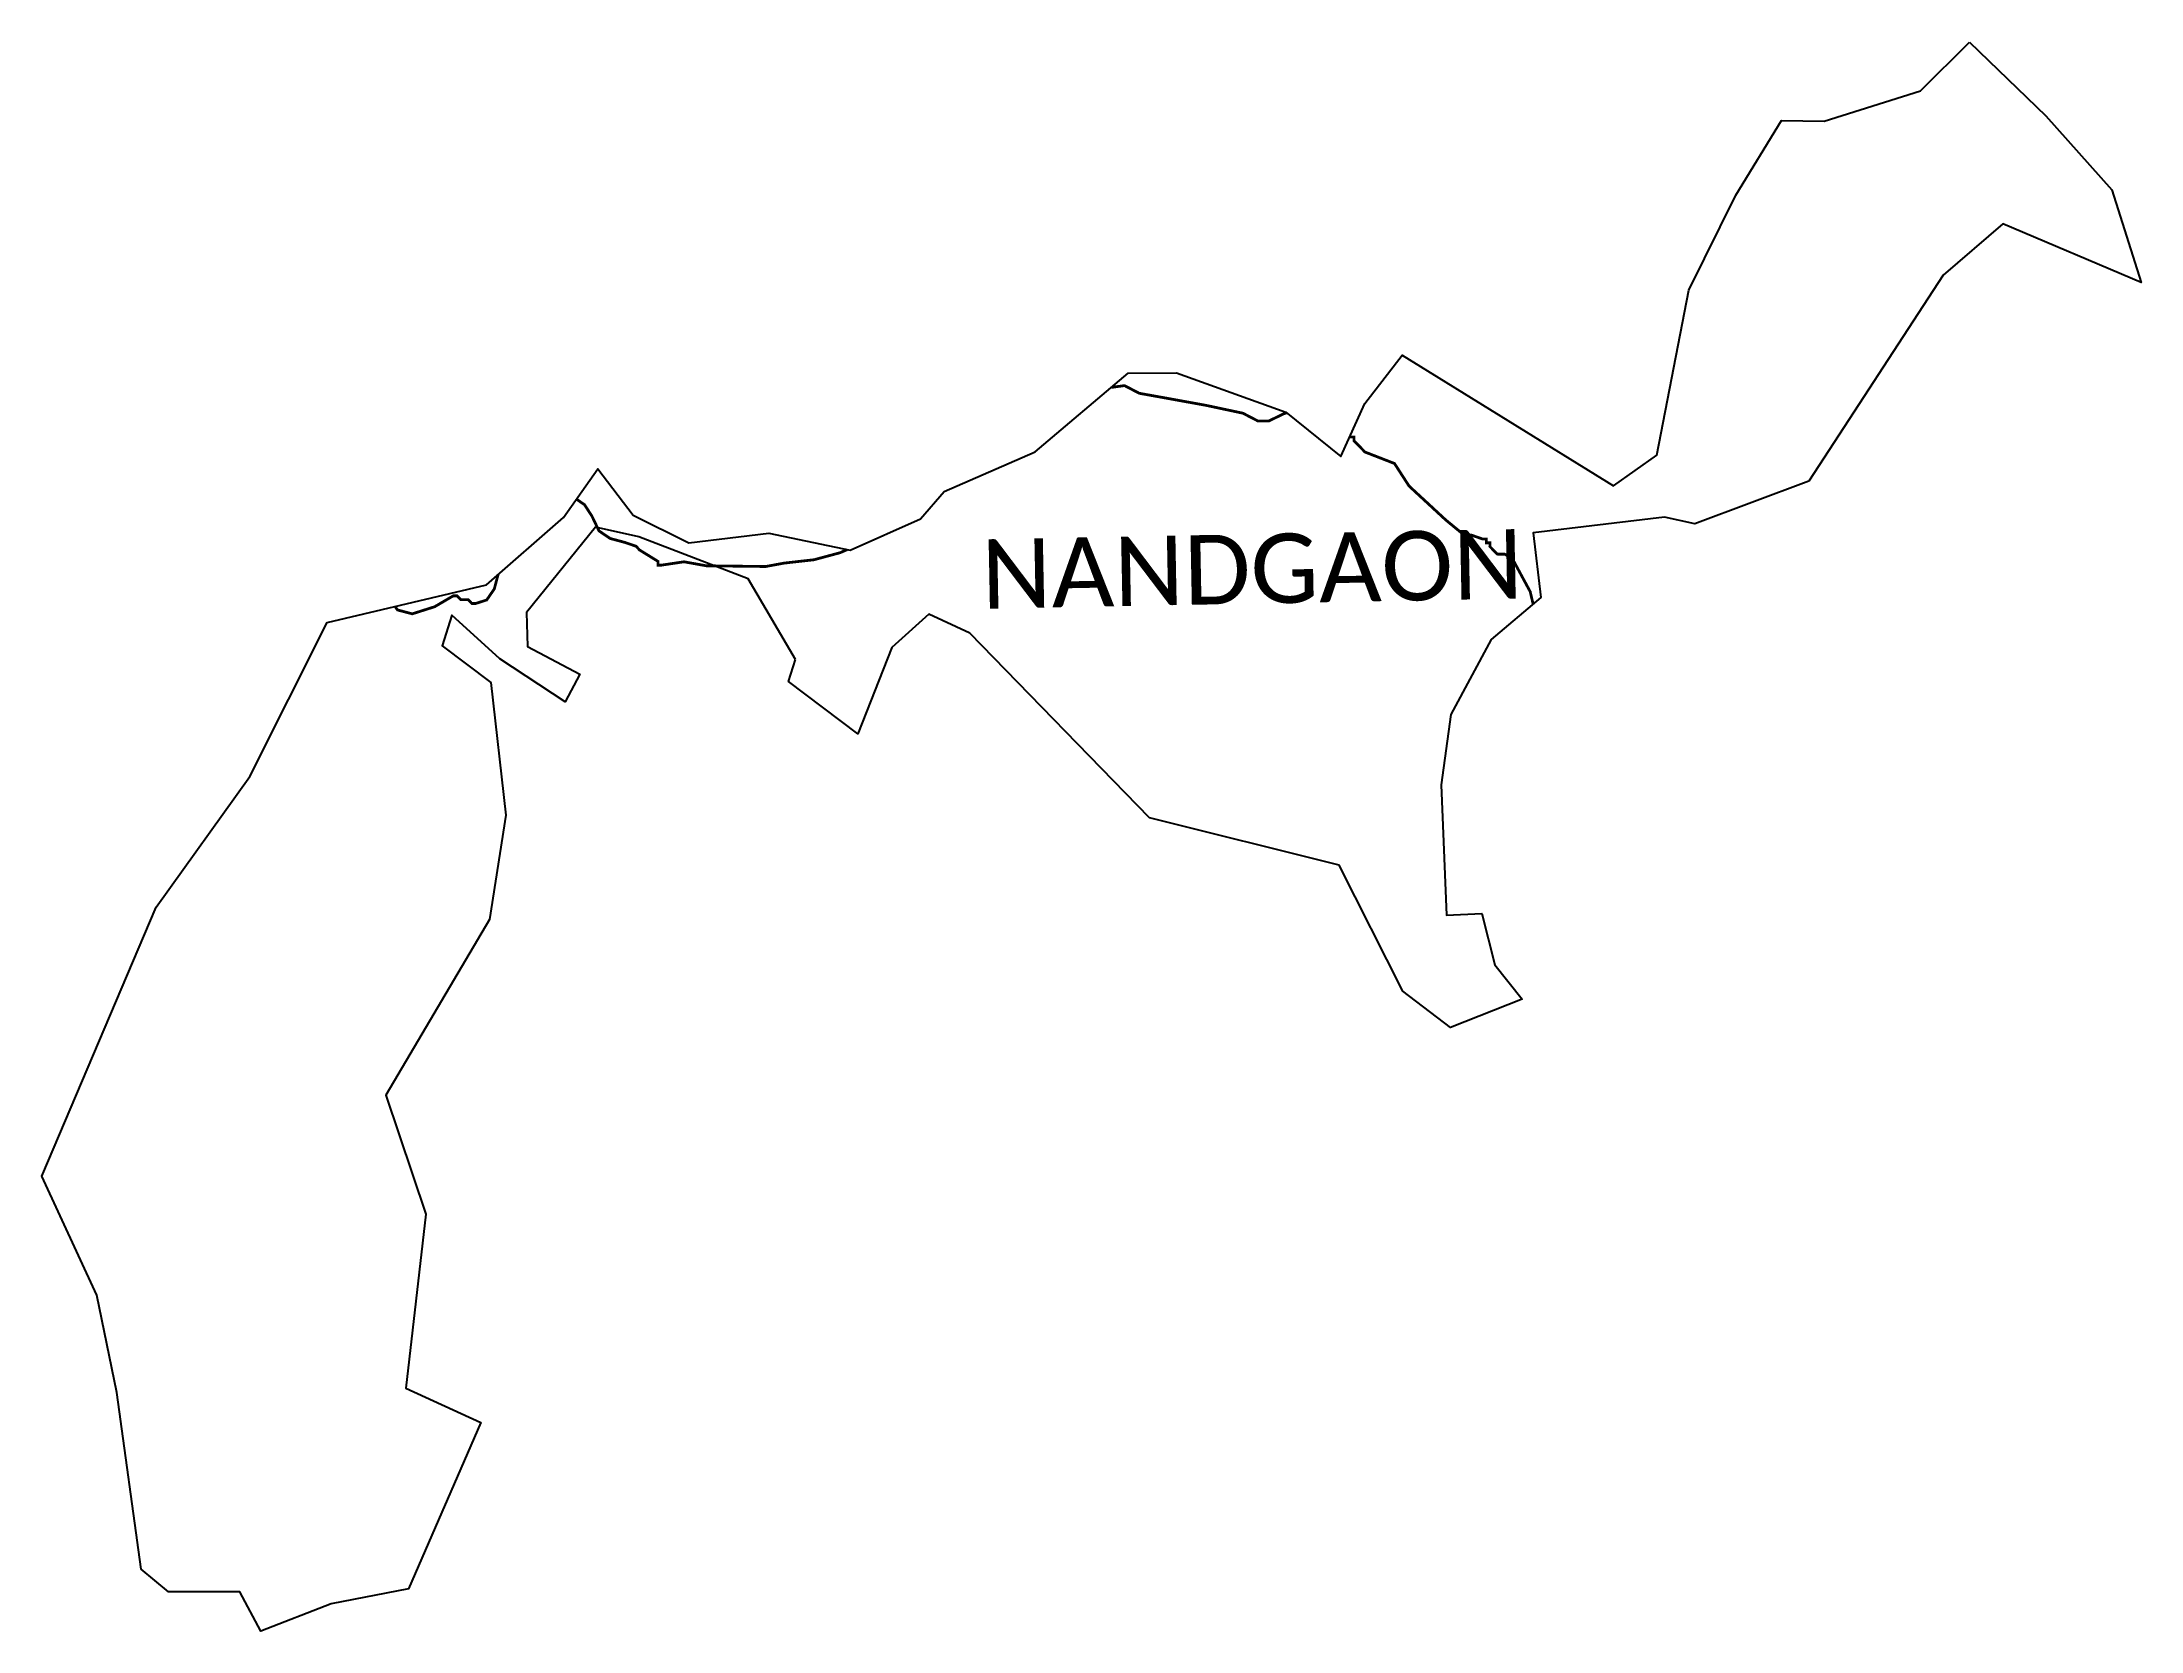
# Model space of a CAD drawing. Header units: metres. Extents: x 279381 to 281648, y 2031388 to 2033104.
import ezdxf

# ---------------------------------------------------------------- set-up
doc = ezdxf.new("R2010")
doc.units = ezdxf.units.M
for name, color, linetype in [('HAZARDS LINE', 1, 'Continuous'), ('village', 3, 'Continuous'), ('VILLAGE NAME', 250, 'Continuous')]:
    doc.layers.add(name, color=color, linetype=linetype)
doc.styles.get("Standard").update_dxf_attribs({"font": 'simplex.shx'})

msp = doc.modelspace()

# ---------------------------------------------------------------- linework, layer by layer
at = {"color": 3, "flags": 128}
msp.add_lwpolyline([(281409.8, 2033051.2), (281462.8, 2033103.8)], dxfattribs=at)
at = {"layer": 'HAZARDS LINE', "lineweight": 18, "const_width": 3.01}
for points in [[(280536.3, 2032731), (280550.3, 2032732.9), (280566.2, 2032724.6), (280590.2, 2032720.3), (280638.2, 2032711.6), (280678.1, 2032703.1), (280694.1, 2032694.8), (280706.1, 2032694.7), (280722.2, 2032702.5), (280725.3, 2032703.5)], [(280793.7, 2032677.8), (280794.1, 2032677.5), (280798.1, 2032677.4), (280798, 2032673.4), (280802, 2032669.3), (280809.9, 2032661.2), (280841.8, 2032648.8), (280857.5, 2032624.5), (280897.1, 2032587.9), (280916.9, 2032571.6), (280924.9, 2032571.5), (280936.9, 2032567.3), (280940.9, 2032567.2), (280940.9, 2032563.2), (280944.9, 2032563.2), (280944.8, 2032559.2), (280952.7, 2032551), (280960.8, 2032550.9), (280968.7, 2032546.8), (280988.3, 2032510.5), (280991.5, 2032496.9)], [(279958.4, 2032610.4), (279967.2, 2032604.3), (279975.1, 2032592.2), (279979, 2032584.1), (279982.9, 2032576), (279994.8, 2032567.9), (280010.8, 2032563.6), (280022.8, 2032559.5), (280026.7, 2032555.4), (280046.6, 2032543.1), (280046.5, 2032539.1), (280050.5, 2032539.1), (280074.6, 2032542.7), (280098.6, 2032538.4), (280162.8, 2032537.6), (280182.9, 2032541.3), (280215, 2032544.9), (280243.2, 2032552.5), (280250.8, 2032555.8)], [(279762.6, 2032494.5), (279765.3, 2032490.7), (279781.2, 2032486.5), (279805.4, 2032494.2), (279825.6, 2032506), (279829.6, 2032505.9), (279833.6, 2032501.9), (279841.6, 2032501.8), (279845.5, 2032497.7), (279849.5, 2032497.6), (279861.6, 2032501.5), (279869.8, 2032513.4), (279873.9, 2032529)]]:
    msp.add_lwpolyline(points, dxfattribs=at)
at = {"layer": 'village', "color": 3, "true_color": 0x00ff00}
for points in [[(281462.8, 2033103.8, 0), (281545.2, 2033024.3, 0), (281616.5, 2032944.4, 0), (281647.9, 2032844.1, 0), (281498.5, 2032907.5, 0), (281434.1, 2032852.3, 0), (281289.2, 2032629.8, 0), (281166, 2032583.6, 0), (281133.4, 2032590.7, 0), (280991.6, 2032573.9, 0), (280999.9, 2032504, 0), (280946.1, 2032458.9, 0), (280902.7, 2032377.7, 0), (280892.1, 2032301.8, 0), (280898, 2032161.3, 0), (280936.2, 2032163.1, 0), (280950.1, 2032107.7, 0), (280979.6, 2032070.6, 0), (280902.2, 2032040.1, 0), (280850.9, 2032079.1, 0), (280782.2, 2032215.3, 0), (280577.2, 2032266.2, 0), (280383.2, 2032465.5, 0), (280339.1, 2032486, 0), (280299.2, 2032450.2, 0), (280262.5, 2032356.9, 0), (280187.4, 2032413.5, 0), (280194.9, 2032437.1, 0)], [(280194.9, 2032437.1, 0), (280143.9, 2032524.4, 0), (280025.7, 2032569.5, 0), (279979.2, 2032580.1, 0), (279904.6, 2032488, 0), (279905.6, 2032451.3, 0), (279962.1, 2032421.4, 0), (279946.3, 2032391.5, 0), (279875.9, 2032437.9, 0), (279824, 2032485, 0), (279813.4, 2032451.8, 0), (279866, 2032412.4, 0), (279882.1, 2032269, 0), (279864.7, 2032156.7, 0), (279752.6, 2031966.8, 0), (279795.8, 2031838.4, 0), (279774.3, 2031650.7, 0), (279855.1, 2031613.7, 0), (279777.3, 2031434, 0), (279693.7, 2031417.7, 0), (279617.8, 2031388.4, 0), (279595, 2031430.9, 0), (279517.9, 2031430.9, 0), (279488.6, 2031455.2, 0), (279462.2, 2031645.9, 0), (279440.5, 2031750.9, 0), (279381.4, 2031879.4, 0), (279504.8, 2032169.9, 0), (279606, 2032310.8, 0), (279689.4, 2032477, 0), (279861.3, 2032517.9, 0), (279944.5, 2032590.5, 0), (279981.6, 2032643.2, 0), (280019.6, 2032593, 0), (280079.9, 2032563.3, 0), (280166.1, 2032573.7, 0), (280254.2, 2032555.1, 0), (280330.1, 2032589, 0), (280355.6, 2032618.5, 0), (280453.7, 2032661.4, 0), (280554.2, 2032746.2, 0), (280606.4, 2032746.8, 0), (280724.5, 2032704.1, 0), (280784, 2032656.2, 0), (280809.7, 2032713.5, 0), (280850, 2032765.6, 0), (281078.3, 2032624.7, 0), (281125.2, 2032657.9, 0), (281159.6, 2032836, 0), (281210.2, 2032938.4, 0), (281259.6, 2033019.2, 0), (281305.6, 2033018.4, 0), (281409.8, 2033051.2, 0)]]:
    msp.add_polyline3d(points, dxfattribs=at)

# ---------------------------------------------------------------- texts
at = {"layer": 'VILLAGE NAME', "insert": (280395.1, 2032566.9), "char_height": 75, "width": 902.068, "attachment_point": 1, "rotation": 1.1028}
msp.add_mtext('{\\fCalibri|b0|i0|c0|p34;NANDGAON}', dxfattribs=at)

doc.saveas('drawing.dxf')
